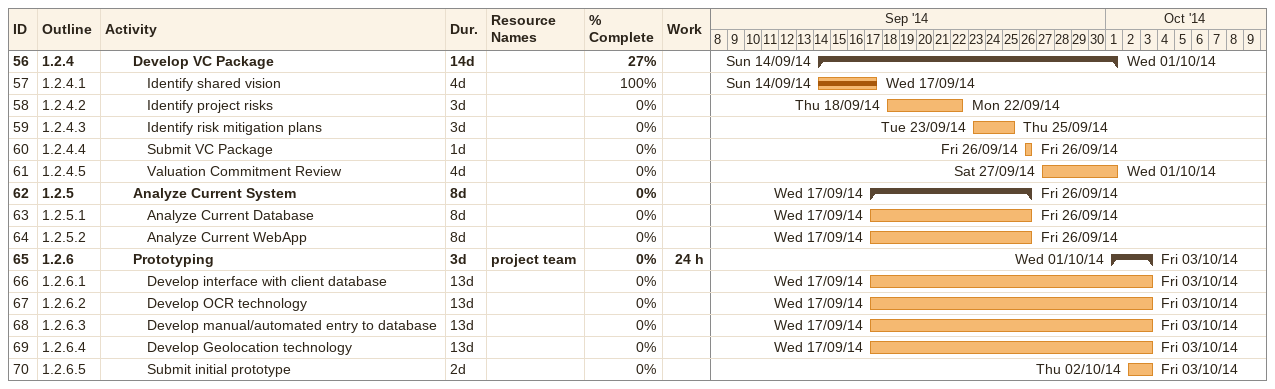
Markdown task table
| ID | WBS | Task | Duration | Start | Finish | Resources | % complete | Work (h) |
|---|---|---|---|---|---|---|---|---|
| 56 | 1.2.4 | **Develop VC Package** | 14d | 2014-09-14 | 2014-10-01 |  | 27 |  |
| 57 | 1.2.4.1 | Identify shared vision | 4d | 2014-09-14 | 2014-09-17 |  | 100 |  |
| 58 | 1.2.4.2 | Identify project risks | 3d | 2014-09-18 | 2014-09-22 |  | 0 |  |
| 59 | 1.2.4.3 | Identify risk mitigation plans | 3d | 2014-09-23 | 2014-09-25 |  | 0 |  |
| 60 | 1.2.4.4 | Submit VC Package | 1d | 2014-09-26 | 2014-09-26 |  | 0 |  |
| 61 | 1.2.4.5 | Valuation Commitment Review | 4d | 2014-09-27 | 2014-10-01 |  | 0 |  |
| 62 | 1.2.5 | **Analyze Current System** | 8d | 2014-09-17 | 2014-09-26 |  | 0 |  |
| 63 | 1.2.5.1 | Analyze Current Database | 8d | 2014-09-17 | 2014-09-26 |  | 0 |  |
| 64 | 1.2.5.2 | Analyze Current WebApp | 8d | 2014-09-17 | 2014-09-26 |  | 0 |  |
| 65 | 1.2.6 | **Prototyping** | 3d | 2014-10-01 | 2014-10-03 | project team | 0 | 24 |
| 66 | 1.2.6.1 | Develop interface with client database | 13d | 2014-09-17 | 2014-10-03 |  | 0 |  |
| 67 | 1.2.6.2 | Develop OCR technology | 13d | 2014-09-17 | 2014-10-03 |  | 0 |  |
| 68 | 1.2.6.3 | Develop manual/automated entry to database | 13d | 2014-09-17 | 2014-10-03 |  | 0 |  |
| 69 | 1.2.6.4 | Develop Geolocation technology | 13d | 2014-09-17 | 2014-10-03 |  | 0 |  |
| 70 | 1.2.6.5 | Submit initial prototype | 2d | 2014-10-02 | 2014-10-03 |  | 0 |  |
